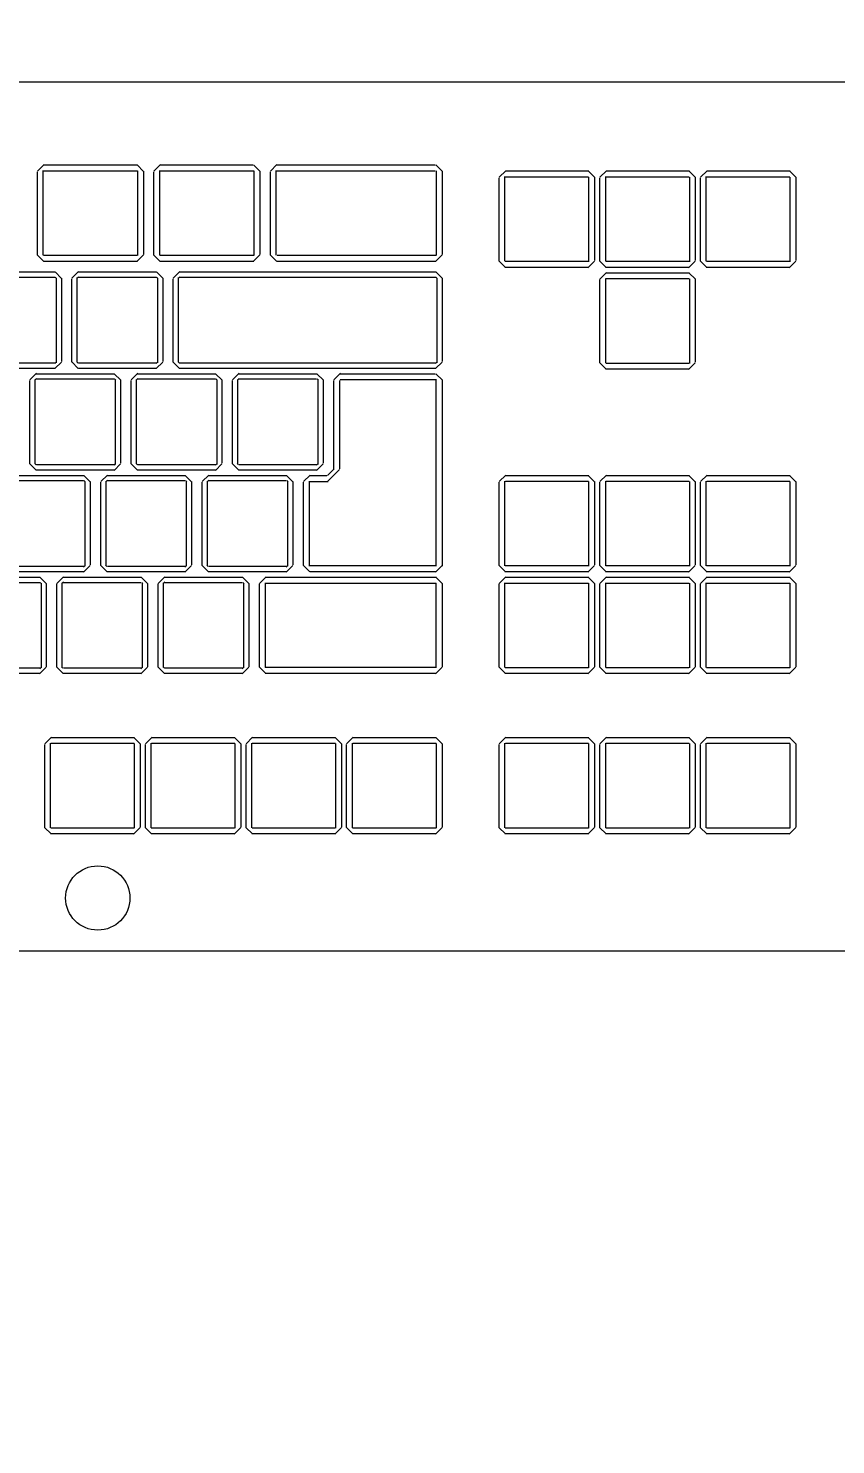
# Model space of a CAD drawing. Header units: millimetres. Extents: x 0 to 9483559, y -180456 to 305735.
# Drawn here: x 448442.3 to 448595, y 5139.1 to 5407 of the extents above; entities that cross this region are included whole.
import ezdxf
from ezdxf.enums import TextEntityAlignment as Align

# ---------------------------------------------------------------- set-up
doc = ezdxf.new("R2018")
doc.units = ezdxf.units.MM
doc.layers.add('EI_DIMS_DETAIL', color=7, linetype='Continuous')
doc.layers.add('АР_Маркер экспликации', color=239, linetype='Continuous', lineweight=13)
doc.layers.add('АР_Номер помещения', color=250, linetype='Continuous', lineweight=9)
doc.layers.add('АР_Названия помещений', color=124, linetype='Continuous', lineweight=5, plot=False)
doc.layers.add('АР_Помещения_площадь', color=19, linetype='Continuous', lineweight=9, plot=False)
doc.layers.add('ТХ_ОБЩЕЕ', color=7, linetype='Continuous', lineweight=0, true_color=0x7b7b7b)
doc.styles.add('ISOCPEUR', font='', dxfattribs={"height": 250})
doc.styles.get("Standard").update_dxf_attribs({"font": 'GOST.TTF'})
doc.styles.add('ГОСТ 2.304', font='CS_Gost2304.shx', dxfattribs={"oblique": 10})
doc.styles.get('ISOCPEUR').set_extended_font_data('ISOCPEUR', italic=True)
doc.dimstyles.new('СПДС', dxfattribs={"dimscale": 100, "dimtxt": 2.5, "dimasz": 2.5, "dimexe": 2, "dimexo": 0.625, "dimgap": 1, "dimtad": 1, "dimdec": 0, "dimrnd": 5, "dimtxsty": 'ГОСТ 2.304', "dimblk": 'OBLIQUE', "dimblk1": 'OBLIQUE', "dimblk2": 'OBLIQUE', "dimcen": 2.5, "dimdle": 2, "dimadec": 0, "dimazin": 2, "dimtfac": 0.75, "dimtdec": 4, "dimtmove": 1, "dimatfit": 3, "dimfxl": 1, "dimtfill": 1, "dimtolj": 1, "dimarcsym": 1})

# ---------------------------------------------------------------- blocks, each defined once
blk = doc.blocks.new('*U333')
at = {"color": 7, "style": 'ISOCPEUR', "width": 0.7, "flags": 1}
blk.add_attdef('КАТЕГОРИЯ', (-499.17, -2092.19), '', height=250, dxfattribs=at)
at = {"layer": 'АР_Номер помещения', "color": 7, "style": 'ISOCPEUR', "width": 0.7}
blk.add_attdef('НОМЕР_ПОМЕЩЕНИЯ', text='', height=300, dxfattribs=at).set_placement((-13874.5, 6637.55), align=Align.MIDDLE_CENTER)
at = {"layer": 'АР_Помещения_площадь', "color": 7, "lineweight": 30, "width": 0.7, "flags": 104}
blk.add_attdef('ИМЯ_ПОМЕЩЕНИЯ', text='', height=100, dxfattribs=at).set_placement((157.63, 1217.14), align=Align.MIDDLE_CENTER)
at = {"layer": 'АР_Помещения_площадь', "color": 7, "style": 'ISOCPEUR', "width": 0.7}
blk.add_attdef('ПЛОЩАДЬ_ПОМЕЩЕНИЯ', text='', height=200, dxfattribs=at).set_placement((-12654.58, 407.67), align=Align.MIDDLE_RIGHT)
blk = doc.blocks.new('*U328')
at = {"color": 7, "style": 'ISOCPEUR', "width": 0.7, "flags": 1}
blk.add_attdef('КАТЕГОРИЯ', (-499.17, -2092.19), '', height=250, dxfattribs=at)
at = {"layer": 'АР_Номер помещения', "color": 7, "style": 'ISOCPEUR', "width": 0.7}
blk.add_attdef('НОМЕР_ПОМЕЩЕНИЯ', text='', height=300, dxfattribs=at).set_placement((-12706.03, 14288.98), align=Align.MIDDLE_CENTER)
at = {"layer": 'АР_Помещения_площадь', "color": 7, "style": 'ISOCPEUR', "width": 0.7}
blk.add_attdef('ПЛОЩАДЬ_ПОМЕЩЕНИЯ', text='', height=200, dxfattribs=at).set_placement((-12401.87, 13466.71), align=Align.MIDDLE_RIGHT)
at = {"layer": 'АР_Помещения_площадь', "color": 7, "lineweight": 30, "width": 0.7, "flags": 104}
blk.add_attdef('ИМЯ_ПОМЕЩЕНИЯ', text='', height=100, dxfattribs=at).set_placement((157.63, 1217.14), align=Align.MIDDLE_CENTER)
blk = doc.blocks.new('table oborud')
at = {"layer": 'ТХ_ОБЩЕЕ'}
for points in [[(743438.31, 689707.91), (743438.31, 689265.16)], [(743602.61, 689265.29), (743602.61, 689708.04)], [(743508.01, 689512.26), (743508.01, 689497.51)], [(743490.76, 689497.46), (743490.76, 689512.21)], [(743491.76, 689497.44), (743491.76, 689512.19)], [(743509.01, 689512.24), (743509.01, 689497.49)], [(743548.48, 689494.61), (743548.48, 689509.36)], [(743549.48, 689494.59), (743549.48, 689509.34)], [(743565.73, 689509.41), (743565.73, 689494.66)], [(743566.73, 689509.39), (743566.73, 689494.64)], [(743510.01, 689489.16), (743510.01, 689503.91)], [(743510.98, 689489.14), (743510.98, 689503.89)], [(743527.26, 689503.96), (743527.26, 689489.21)], [(743528.23, 689503.94), (743528.23, 689489.19)], [(743529.23, 689498.19), (743530.48, 689499.44)], [(743530.43, 689499.39), (743546.18, 689499.39)], [(743546.31, 689499.39), (743547.56, 689498.14)], [(743460.41, 689495.36), (743461.66, 689496.61)], [(743461.61, 689496.56), (743477.36, 689496.56)], [(743477.46, 689496.56), (743478.71, 689495.31)], [(743491.96, 689496.29), (743490.71, 689497.54)], [(743491.93, 689497.26), (743491.68, 689497.51)], [(743507.83, 689497.26), (743491.83, 689497.26)], [(743507.81, 689496.29), (743492.06, 689496.29)], [(743509.01, 689497.46), (743507.76, 689496.21)], [(743508.01, 689497.44), (743507.76, 689497.19)], [(743529.23, 689483.41), (743529.23, 689498.16)], [(743530.23, 689498.21), (743530.48, 689498.46)], [(743530.23, 689483.39), (743530.23, 689498.14)], [(743530.41, 689498.39), (743546.41, 689498.39)], [(743546.33, 689498.39), (743546.58, 689498.14)], [(743546.51, 689498.21), (743546.51, 689483.46)], [(743547.48, 689498.19), (743547.48, 689483.44)], [(743568.73, 689496.76), (743569.98, 689498.01)], [(743568.73, 689479.04), (743568.73, 689496.79)], [(743569.86, 689479.06), (743569.86, 689496.81)], [(743569.86, 689496.79), (743569.86, 689496.79)], [(743569.91, 689496.84), (743585.91, 689496.84)], [(743569.93, 689497.94), (743585.68, 689497.94)], [(743585.78, 689497.94), (743587.03, 689496.69)], [(743585.83, 689496.84), (743585.83, 689496.84)], [(743585.88, 689496.79), (743585.88, 689479.04)], [(743586.98, 689496.76), (743586.98, 689479.01)], [(743460.41, 689479.71), (743460.41, 689495.46)], [(743461.51, 689479.69), (743461.51, 689495.44)], [(743461.51, 689495.39), (743461.51, 689495.39)], [(743461.58, 689495.46), (743477.58, 689495.46)], [(743477.51, 689495.46), (743477.51, 689495.46)], [(743477.56, 689495.39), (743477.56, 689479.64)], [(743478.66, 689495.36), (743478.66, 689479.61)], [(743490.76, 689493.09), (743492.01, 689494.34)], [(743491.96, 689494.29), (743507.71, 689494.29)], [(743507.81, 689494.29), (743509.06, 689493.04)], [(743549.68, 689493.41), (743548.43, 689494.66)], [(743549.66, 689494.41), (743549.41, 689494.66)], [(743565.56, 689494.41), (743549.56, 689494.41)], [(743566.73, 689494.61), (743565.48, 689493.36)], [(743565.73, 689494.59), (743565.48, 689494.34)], [(743490.76, 689478.31), (743490.76, 689493.06)], [(743491.76, 689493.11), (743492.01, 689493.36)], [(743491.76, 689478.29), (743491.76, 689493.04)], [(743491.93, 689493.29), (743507.93, 689493.29)], [(743507.83, 689493.29), (743508.08, 689493.04)], [(743508.01, 689493.11), (743508.01, 689478.36)], [(743509.01, 689493.09), (743509.01, 689478.34)], [(743548.48, 689490.21), (743549.73, 689491.46)], [(743549.68, 689491.41), (743565.43, 689491.41)], [(743565.53, 689493.41), (743549.78, 689493.41)], [(743565.53, 689491.41), (743566.78, 689490.16)], [(743511.18, 689487.96), (743509.93, 689489.21)], [(743511.16, 689488.96), (743510.91, 689489.21)], [(743527.08, 689488.96), (743511.08, 689488.96)], [(743528.23, 689489.16), (743526.98, 689487.91)], [(743527.26, 689489.14), (743527.01, 689488.89)], [(743548.48, 689475.44), (743548.48, 689490.19)], [(743549.48, 689490.24), (743549.73, 689490.49)], [(743549.48, 689475.41), (743549.48, 689490.16)], [(743549.66, 689490.41), (743565.66, 689490.41)], [(743565.56, 689490.41), (743565.81, 689490.16)], [(743565.73, 689490.24), (743565.73, 689475.49)], [(743566.73, 689490.21), (743566.73, 689475.46)], [(743510.01, 689484.76), (743511.26, 689486.01)], [(743511.18, 689485.96), (743526.93, 689485.96)], [(743527.06, 689487.96), (743511.31, 689487.96)], [(743527.06, 689485.96), (743528.31, 689484.71)], [(743510.01, 689469.99), (743510.01, 689484.74)], [(743510.98, 689484.79), (743511.23, 689485.04)], [(743510.98, 689469.96), (743510.98, 689484.71)], [(743511.16, 689484.96), (743527.16, 689484.96)], [(743527.08, 689484.96), (743527.33, 689484.71)], [(743527.26, 689484.79), (743527.26, 689470.04)], [(743528.23, 689484.76), (743528.23, 689470.01)], [(743530.43, 689482.21), (743529.18, 689483.46)], [(743530.41, 689483.21), (743530.16, 689483.46)], [(743546.33, 689483.21), (743530.33, 689483.21)], [(743547.48, 689483.41), (743546.23, 689482.16)], [(743546.51, 689483.39), (743546.26, 689483.14)], [(743529.23, 689479.01), (743530.48, 689480.26)], [(743530.43, 689480.21), (743546.18, 689480.21)], [(743546.31, 689482.21), (743530.56, 689482.21)], [(743546.31, 689480.21), (743547.56, 689478.96)], [(743461.61, 689478.51), (743460.36, 689479.76)], [(743460.41, 689476.34), (743461.66, 689477.59)], [(743477.51, 689479.64), (743461.51, 689479.64)], [(743461.58, 689479.64), (743461.58, 689479.64)], [(743461.61, 689477.51), (743477.36, 689477.51)], [(743477.46, 689478.51), (743461.71, 689478.51)], [(743478.66, 689479.71), (743477.41, 689478.46)], [(743477.46, 689477.51), (743478.71, 689476.26)], [(743477.56, 689479.69), (743477.56, 689479.69)], [(743491.96, 689477.11), (743490.71, 689478.36)], [(743491.93, 689478.11), (743491.68, 689478.36)], [(743507.83, 689478.11), (743491.83, 689478.11)], [(743509.01, 689478.31), (743507.76, 689477.06)], [(743508.01, 689478.29), (743507.76, 689478.04)], [(743529.23, 689464.24), (743529.23, 689478.99)], [(743530.23, 689479.04), (743530.48, 689479.29)], [(743530.23, 689464.21), (743530.23, 689478.96)], [(743530.41, 689479.21), (743546.41, 689479.21)], [(743546.33, 689479.21), (743546.58, 689478.96)], [(743546.51, 689479.04), (743546.51, 689464.29)], [(743547.48, 689479.01), (743547.48, 689464.26)], [(743569.93, 689477.91), (743568.68, 689479.16)], [(743585.83, 689479.04), (743569.83, 689479.04)], [(743569.91, 689479.04), (743569.91, 689479.04)], [(743585.78, 689477.91), (743570.03, 689477.91)], [(743586.98, 689479.11), (743585.73, 689477.86)], [(743585.88, 689479.09), (743585.88, 689479.09)], [(743460.41, 689460.69), (743460.41, 689476.44)], [(743461.51, 689460.66), (743461.51, 689476.41)], [(743461.51, 689476.36), (743461.51, 689476.36)], [(743461.58, 689476.41), (743477.58, 689476.41)], [(743477.51, 689476.41), (743477.51, 689476.41)], [(743477.56, 689476.36), (743477.56, 689460.61)], [(743478.66, 689476.34), (743478.66, 689460.59)], [(743490.76, 689473.91), (743492.01, 689475.16)], [(743491.96, 689475.11), (743507.71, 689475.11)], [(743507.81, 689477.11), (743492.06, 689477.11)], [(743507.81, 689475.11), (743509.06, 689473.86)], [(743549.68, 689474.24), (743548.43, 689475.49)], [(743549.66, 689475.24), (743549.41, 689475.49)], [(743565.56, 689475.24), (743549.56, 689475.24)], [(743566.73, 689475.44), (743565.48, 689474.19)], [(743565.73, 689475.41), (743565.48, 689475.16)], [(743568.73, 689474.71), (743569.98, 689475.96)], [(743569.86, 689457.04), (743569.86, 689474.79)], [(743569.86, 689474.76), (743569.86, 689474.76)], [(743569.91, 689474.79), (743585.91, 689474.79)], [(743569.93, 689475.91), (743585.68, 689475.91)], [(743585.78, 689475.91), (743587.03, 689474.66)], [(743585.83, 689474.79), (743585.83, 689474.79)], [(743585.88, 689474.76), (743585.88, 689457.01)], [(743490.76, 689459.14), (743490.76, 689473.89)], [(743491.76, 689473.94), (743492.01, 689474.19)], [(743491.76, 689459.11), (743491.76, 689473.86)], [(743491.93, 689474.11), (743507.93, 689474.11)], [(743507.83, 689474.11), (743508.08, 689473.86)], [(743508.01, 689473.94), (743508.01, 689459.19)], [(743509.01, 689473.91), (743509.01, 689459.16)], [(743548.48, 689471.06), (743549.73, 689472.31)], [(743549.68, 689472.24), (743565.43, 689472.24)], [(743565.53, 689474.24), (743549.78, 689474.24)], [(743565.53, 689472.24), (743566.78, 689470.99)], [(743568.73, 689456.99), (743568.73, 689474.74)], [(743586.98, 689474.71), (743586.98, 689457.21)], [(743511.18, 689468.79), (743509.93, 689470.04)], [(743511.16, 689469.79), (743510.91, 689470.04)], [(743527.08, 689469.79), (743511.08, 689469.79)], [(743528.23, 689469.99), (743526.98, 689468.74)], [(743527.26, 689469.96), (743527.01, 689469.71)], [(743548.48, 689422.61), (743548.48, 689471.11)], [(743549.46, 689471.06), (743549.71, 689471.31)], [(743549.46, 689422.59), (743549.46, 689471.09)], [(743549.66, 689471.26), (743565.66, 689471.26)], [(743565.56, 689471.26), (743565.81, 689471.01)], [(743565.76, 689471.06), (743565.76, 689422.56)], [(743566.73, 689471.06), (743566.73, 689422.56)], [(743510.01, 689465.61), (743511.26, 689466.86)], [(743511.18, 689466.79), (743526.93, 689466.79)], [(743527.06, 689468.79), (743511.31, 689468.79)], [(743527.06, 689466.79), (743528.31, 689465.54)], [(743510.01, 689450.81), (743510.01, 689465.56)], [(743510.98, 689465.64), (743511.23, 689465.89)], [(743510.98, 689450.79), (743510.98, 689465.54)], [(743511.16, 689465.79), (743527.16, 689465.79)], [(743527.08, 689465.79), (743527.33, 689465.54)], [(743527.26, 689465.64), (743527.26, 689450.89)], [(743528.23, 689465.61), (743528.23, 689450.86)], [(743530.43, 689463.04), (743529.18, 689464.29)], [(743530.41, 689464.04), (743530.16, 689464.29)], [(743546.33, 689464.04), (743530.33, 689464.04)], [(743547.48, 689464.24), (743546.23, 689462.99)], [(743546.51, 689464.21), (743546.26, 689463.96)], [(743546.31, 689463.04), (743530.56, 689463.04)], [(743461.61, 689459.49), (743460.36, 689460.74)], [(743477.51, 689460.59), (743461.51, 689460.59)], [(743461.58, 689460.59), (743461.58, 689460.59)], [(743477.46, 689459.49), (743461.71, 689459.49)], [(743478.66, 689460.69), (743477.41, 689459.44)], [(743477.56, 689460.66), (743477.56, 689460.66)], [(743491.96, 689457.94), (743490.71, 689459.19)], [(743491.93, 689458.94), (743491.68, 689459.19)], [(743507.83, 689458.94), (743491.83, 689458.94)], [(743509.01, 689459.14), (743507.76, 689457.89)], [(743508.01, 689459.11), (743507.76, 689458.86)], [(743529.23, 689459.86), (743530.48, 689461.11)], [(743529.23, 689445.09), (743529.23, 689459.84)], [(743530.23, 689459.89), (743530.48, 689460.14)], [(743530.23, 689445.06), (743530.23, 689459.81)], [(743530.41, 689460.06), (743546.41, 689460.06)], [(743530.43, 689461.04), (743546.18, 689461.04)], [(743546.31, 689461.04), (743547.56, 689459.79)], [(743546.33, 689460.06), (743546.58, 689459.81)], [(743546.51, 689459.89), (743546.51, 689445.14)], [(743547.48, 689459.86), (743547.48, 689445.11)], [(743460.41, 689457.29), (743461.66, 689458.54)], [(743460.41, 689441.64), (743460.41, 689457.39)], [(743461.51, 689441.61), (743461.51, 689457.36)], [(743461.51, 689457.31), (743461.51, 689457.31)], [(743461.58, 689457.39), (743477.58, 689457.39)], [(743461.61, 689458.49), (743477.36, 689458.49)], [(743477.46, 689458.49), (743478.71, 689457.24)], [(743477.51, 689457.39), (743477.51, 689457.39)], [(743477.56, 689457.31), (743477.56, 689441.56)], [(743478.66, 689457.29), (743478.66, 689441.54)], [(743507.81, 689457.94), (743492.06, 689457.94)], [(743569.93, 689455.89), (743568.68, 689457.14)], [(743585.83, 689456.99), (743569.83, 689456.99)], [(743569.91, 689456.99), (743569.91, 689456.99)], [(743586.98, 689457.09), (743585.73, 689455.84)], [(743585.88, 689457.04), (743585.88, 689457.04)], [(743490.76, 689454.74), (743492.01, 689455.99)], [(743490.76, 689422.61), (743490.76, 689454.86)], [(743491.91, 689422.59), (743491.91, 689454.84)], [(743491.91, 689454.79), (743507.91, 689454.79)], [(743491.91, 689454.79), (743491.91, 689454.79)], [(743491.96, 689455.94), (743507.71, 689455.94)], [(743507.81, 689455.94), (743509.06, 689454.69)], [(743507.83, 689454.79), (743507.83, 689454.79)], [(743507.86, 689454.79), (743507.86, 689422.54)], [(743509.01, 689454.74), (743509.01, 689422.49)], [(743568.73, 689452.69), (743569.98, 689453.94)], [(743569.93, 689453.89), (743585.68, 689453.89)], [(743585.78, 689455.89), (743570.03, 689455.89)], [(743585.78, 689453.89), (743587.03, 689452.64)], [(743511.18, 689449.64), (743509.93, 689450.89)], [(743511.16, 689450.64), (743510.91, 689450.89)], [(743527.08, 689450.64), (743511.08, 689450.64)], [(743528.23, 689450.81), (743526.98, 689449.56)], [(743527.26, 689450.79), (743527.01, 689450.54)], [(743568.73, 689422.61), (743568.73, 689452.61)], [(743569.86, 689452.71), (743569.86, 689452.71)], [(743569.86, 689422.59), (743569.86, 689452.59)], [(743569.91, 689452.76), (743585.91, 689452.76)], [(743585.83, 689452.76), (743585.83, 689452.76)], [(743585.88, 689452.71), (743585.88, 689422.71)], [(743586.98, 689452.69), (743586.98, 689422.69)], [(743527.06, 689449.64), (743511.31, 689449.64)], [(743510.01, 689446.44), (743511.26, 689447.69)], [(743510.01, 689422.61), (743510.01, 689446.36)], [(743511.13, 689422.59), (743511.13, 689446.59)], [(743511.13, 689446.46), (743511.13, 689446.46)], [(743511.16, 689446.49), (743527.16, 689446.49)], [(743511.18, 689447.64), (743526.93, 689447.64)], [(743527.06, 689447.64), (743528.31, 689446.39)], [(743527.08, 689446.49), (743527.08, 689446.49)], [(743527.11, 689446.46), (743527.11, 689442.96)], [(743528.23, 689446.44), (743528.23, 689443.19)], [(743527.11, 689443.09), (743529.36, 689440.84)], [(743528.23, 689443.09), (743529.48, 689441.84)], [(743530.43, 689443.89), (743529.18, 689445.14)], [(743530.41, 689444.89), (743530.16, 689445.14)], [(743546.33, 689444.89), (743530.33, 689444.89)], [(743546.31, 689443.89), (743530.56, 689443.89)], [(743547.48, 689445.09), (743546.23, 689443.84)], [(743546.51, 689445.06), (743546.26, 689444.81)], [(743461.61, 689440.46), (743460.36, 689441.71)], [(743477.51, 689441.56), (743461.51, 689441.56)], [(743461.58, 689441.56), (743461.58, 689441.56)], [(743477.46, 689440.46), (743461.71, 689440.46)], [(743478.66, 689441.64), (743477.41, 689440.39)], [(743477.56, 689441.61), (743477.56, 689441.61)], [(743529.43, 689441.89), (743546.18, 689441.89)], [(743529.46, 689440.74), (743546.21, 689440.74)], [(743546.31, 689441.89), (743547.56, 689440.64)], [(743546.33, 689440.74), (743546.33, 689440.74)], [(743546.36, 689440.71), (743546.36, 689422.46)], [(743547.48, 689440.69), (743547.48, 689422.69)], [(743460.41, 689438.26), (743461.66, 689439.51)], [(743460.41, 689422.61), (743460.41, 689438.36)], [(743461.51, 689422.59), (743461.51, 689438.34)], [(743461.51, 689438.29), (743461.51, 689438.29)], [(743461.58, 689438.34), (743477.58, 689438.34)], [(743461.61, 689439.46), (743477.36, 689439.46)], [(743477.46, 689439.46), (743478.71, 689438.21)], [(743477.51, 689438.34), (743477.51, 689438.34)], [(743477.56, 689438.29), (743477.56, 689422.54)], [(743478.66, 689438.26), (743478.66, 689422.51)], [(743461.61, 689421.41), (743460.36, 689422.66)], [(743477.51, 689422.51), (743461.51, 689422.51)], [(743461.58, 689422.51), (743461.58, 689422.51)], [(743477.46, 689421.41), (743461.71, 689421.41)], [(743478.66, 689422.61), (743477.41, 689421.36)], [(743477.56, 689422.59), (743477.56, 689422.59)], [(743491.96, 689421.41), (743490.71, 689422.66)], [(743507.83, 689422.56), (743491.83, 689422.56)], [(743491.91, 689422.56), (743491.91, 689422.56)], [(743507.81, 689421.41), (743492.06, 689421.41)], [(743509.01, 689422.61), (743507.76, 689421.36)], [(743507.86, 689422.59), (743507.86, 689422.59)], [(743511.18, 689421.41), (743509.93, 689422.66)], [(743546.31, 689421.41), (743511.06, 689421.41)], [(743546.33, 689422.56), (743511.08, 689422.56)], [(743511.16, 689422.56), (743511.16, 689422.56)], [(743547.48, 689422.61), (743546.23, 689421.36)], [(743546.36, 689422.59), (743546.36, 689422.59)], [(743549.68, 689421.41), (743548.43, 689422.66)], [(743549.66, 689422.39), (743549.41, 689422.64)], [(743565.56, 689422.39), (743549.56, 689422.39)], [(743565.53, 689421.41), (743549.78, 689421.41)], [(743566.73, 689422.61), (743565.48, 689421.36)], [(743565.76, 689422.59), (743565.51, 689422.34)], [(743569.93, 689421.41), (743568.68, 689422.66)], [(743585.83, 689422.54), (743569.83, 689422.54)], [(743569.91, 689422.54), (743569.91, 689422.54)], [(743585.78, 689421.41), (743570.03, 689421.41)], [(743586.98, 689422.61), (743585.73, 689421.36)], [(743585.88, 689422.59), (743585.88, 689422.59)], [(743460.41, 689409.41), (743461.66, 689410.66)], [(743461.61, 689410.61), (743477.36, 689410.61)], [(743477.46, 689410.61), (743478.71, 689409.36)], [(743490.76, 689409.41), (743492.01, 689410.66)], [(743491.96, 689410.61), (743507.71, 689410.61)], [(743507.81, 689410.61), (743509.06, 689409.36)], [(743510.01, 689409.41), (743511.26, 689410.66)], [(743511.18, 689410.61), (743526.93, 689410.61)], [(743527.06, 689410.61), (743528.31, 689409.36)], [(743567.58, 689409.41), (743568.83, 689410.66)], [(743568.78, 689410.61), (743584.53, 689410.61)], [(743584.63, 689410.61), (743585.88, 689409.36)], [(743460.41, 689393.76), (743460.41, 689409.51)], [(743461.51, 689393.74), (743461.51, 689409.49)], [(743461.51, 689409.44), (743461.51, 689409.44)], [(743461.58, 689409.51), (743477.58, 689409.51)], [(743477.51, 689409.51), (743477.51, 689409.51)], [(743477.56, 689409.44), (743477.56, 689393.69)], [(743478.66, 689409.41), (743478.66, 689393.66)], [(743490.76, 689393.76), (743490.76, 689409.51)], [(743491.86, 689393.74), (743491.86, 689409.49)], [(743491.86, 689409.44), (743491.86, 689409.44)], [(743491.91, 689409.51), (743507.91, 689409.51)], [(743507.83, 689409.51), (743507.83, 689409.51)], [(743507.88, 689409.44), (743507.88, 689393.69)], [(743509.01, 689409.41), (743509.01, 689393.66)], [(743510.01, 689393.76), (743510.01, 689409.51)], [(743511.11, 689393.74), (743511.11, 689409.49)], [(743511.11, 689409.44), (743511.11, 689409.44)], [(743511.16, 689409.51), (743527.16, 689409.51)], [(743527.08, 689409.51), (743527.08, 689409.51)], [(743527.13, 689409.44), (743527.13, 689393.69)], [(743528.23, 689409.41), (743528.23, 689393.66)], [(743567.58, 689393.76), (743567.58, 689409.51)], [(743568.68, 689393.74), (743568.68, 689409.49)], [(743568.68, 689409.44), (743568.68, 689409.44)], [(743568.76, 689409.51), (743584.76, 689409.51)], [(743584.66, 689409.51), (743584.66, 689409.51)], [(743584.73, 689409.44), (743584.73, 689393.69)], [(743585.83, 689409.41), (743585.83, 689393.66)], [(743461.61, 689392.56), (743460.36, 689393.81)], [(743477.51, 689393.69), (743461.51, 689393.69)], [(743461.58, 689393.69), (743461.58, 689393.69)], [(743477.46, 689392.56), (743461.71, 689392.56)], [(743478.66, 689393.76), (743477.41, 689392.51)], [(743477.56, 689393.74), (743477.56, 689393.74)], [(743491.96, 689392.56), (743490.71, 689393.81)], [(743507.83, 689393.69), (743491.83, 689393.69)], [(743491.91, 689393.69), (743491.91, 689393.69)], [(743507.81, 689392.56), (743492.06, 689392.56)], [(743509.01, 689393.76), (743507.76, 689392.51)], [(743507.88, 689393.74), (743507.88, 689393.74)], [(743511.18, 689392.56), (743509.93, 689393.81)], [(743527.08, 689393.69), (743511.08, 689393.69)], [(743511.16, 689393.69), (743511.16, 689393.69)], [(743527.06, 689392.56), (743511.31, 689392.56)], [(743528.23, 689393.76), (743526.98, 689392.51)], [(743527.13, 689393.74), (743527.13, 689393.74)], [(743568.78, 689392.56), (743567.53, 689393.81)], [(743584.66, 689393.69), (743568.66, 689393.69)], [(743568.76, 689393.69), (743568.76, 689393.69)], [(743584.63, 689392.56), (743568.88, 689392.56)], [(743585.83, 689393.76), (743584.58, 689392.51)], [(743584.73, 689393.74), (743584.73, 689393.74)], [(743460.41, 689390.39), (743461.66, 689391.64)], [(743460.41, 689374.74), (743460.41, 689390.49)], [(743461.51, 689374.71), (743461.51, 689390.46)], [(743461.51, 689390.41), (743461.51, 689390.41)], [(743461.58, 689390.46), (743477.58, 689390.46)], [(743461.61, 689391.56), (743477.36, 689391.56)], [(743477.46, 689391.56), (743478.71, 689390.31)], [(743477.51, 689390.46), (743477.51, 689390.46)], [(743477.56, 689390.41), (743477.56, 689374.66)], [(743478.66, 689390.39), (743478.66, 689374.64)], [(743490.76, 689390.39), (743492.01, 689391.64)], [(743490.76, 689374.74), (743490.76, 689390.49)], [(743491.86, 689374.71), (743491.86, 689390.46)], [(743491.86, 689390.41), (743491.86, 689390.41)], [(743491.91, 689390.46), (743507.91, 689390.46)], [(743491.96, 689391.56), (743507.71, 689391.56)], [(743507.81, 689391.56), (743509.06, 689390.31)], [(743507.83, 689390.46), (743507.83, 689390.46)], [(743507.88, 689390.41), (743507.88, 689374.66)], [(743509.01, 689390.39), (743509.01, 689374.64)], [(743510.01, 689390.39), (743511.26, 689391.64)], [(743510.01, 689374.74), (743510.01, 689390.49)], [(743511.11, 689374.71), (743511.11, 689390.46)], [(743511.11, 689390.41), (743511.11, 689390.41)], [(743511.16, 689390.46), (743527.16, 689390.46)], [(743511.18, 689391.56), (743526.93, 689391.56)], [(743527.06, 689391.56), (743528.31, 689390.31)], [(743527.08, 689390.46), (743527.08, 689390.46)], [(743527.13, 689390.41), (743527.13, 689374.66)], [(743528.23, 689390.39), (743528.23, 689374.64)], [(743548.33, 689390.39), (743549.58, 689391.64)], [(743548.33, 689374.74), (743548.33, 689390.49)], [(743549.43, 689374.71), (743549.43, 689390.46)], [(743549.43, 689390.41), (743549.43, 689390.41)], [(743549.51, 689390.46), (743565.51, 689390.46)], [(743549.53, 689391.56), (743565.28, 689391.56)], [(743565.38, 689391.56), (743566.63, 689390.31)], [(743565.41, 689390.46), (743565.41, 689390.46)], [(743565.48, 689390.41), (743565.48, 689374.66)], [(743566.58, 689390.39), (743566.58, 689374.64)], [(743567.58, 689390.39), (743568.83, 689391.64)], [(743567.58, 689374.74), (743567.58, 689390.49)], [(743568.68, 689374.71), (743568.68, 689390.46)], [(743568.68, 689390.41), (743568.68, 689390.41)], [(743568.76, 689390.46), (743584.76, 689390.46)], [(743568.78, 689391.56), (743584.53, 689391.56)], [(743584.63, 689391.56), (743585.88, 689390.31)], [(743584.66, 689390.46), (743584.66, 689390.46)], [(743584.73, 689390.41), (743584.73, 689374.66)], [(743585.83, 689390.39), (743585.83, 689374.64)], [(743461.61, 689373.54), (743460.36, 689374.79)], [(743477.51, 689374.64), (743461.51, 689374.64)], [(743461.58, 689374.64), (743461.58, 689374.64)], [(743477.46, 689373.54), (743461.71, 689373.54)], [(743478.66, 689374.74), (743477.41, 689373.49)], [(743477.56, 689374.71), (743477.56, 689374.71)], [(743491.96, 689373.54), (743490.71, 689374.79)], [(743507.83, 689374.64), (743491.83, 689374.64)], [(743491.91, 689374.64), (743491.91, 689374.64)], [(743507.81, 689373.54), (743492.06, 689373.54)], [(743509.01, 689374.74), (743507.76, 689373.49)], [(743507.88, 689374.71), (743507.88, 689374.71)], [(743511.18, 689373.54), (743509.93, 689374.79)], [(743527.08, 689374.64), (743511.08, 689374.64)], [(743511.16, 689374.64), (743511.16, 689374.64)], [(743527.06, 689373.54), (743511.31, 689373.54)], [(743528.23, 689374.74), (743526.98, 689373.49)], [(743527.13, 689374.71), (743527.13, 689374.71)], [(743549.53, 689373.54), (743548.28, 689374.79)], [(743565.41, 689374.64), (743549.41, 689374.64)], [(743549.51, 689374.64), (743549.51, 689374.64)], [(743565.38, 689373.54), (743549.63, 689373.54)], [(743566.58, 689374.74), (743565.33, 689373.49)], [(743565.48, 689374.71), (743565.48, 689374.71)], [(743568.78, 689373.54), (743567.53, 689374.79)], [(743584.66, 689374.64), (743568.66, 689374.64)], [(743568.76, 689374.64), (743568.76, 689374.64)], [(743584.63, 689373.54), (743568.88, 689373.54)], [(743585.83, 689374.74), (743584.58, 689373.49)], [(743584.73, 689374.71), (743584.73, 689374.71)], [(743460.41, 689371.34), (743461.66, 689372.59)], [(743460.41, 689355.69), (743460.41, 689371.44)], [(743461.51, 689355.66), (743461.51, 689371.41)], [(743461.51, 689371.36), (743461.51, 689371.36)], [(743461.58, 689371.44), (743477.58, 689371.44)], [(743461.61, 689372.54), (743477.36, 689372.54)], [(743477.46, 689372.54), (743478.71, 689371.29)], [(743477.51, 689371.44), (743477.51, 689371.44)], [(743477.56, 689371.36), (743477.56, 689355.61)], [(743478.66, 689371.34), (743478.66, 689355.59)], [(743490.76, 689371.34), (743492.01, 689372.59)], [(743490.76, 689355.69), (743490.76, 689371.44)], [(743491.86, 689355.66), (743491.86, 689371.41)], [(743491.86, 689371.36), (743491.86, 689371.36)], [(743491.91, 689371.44), (743507.91, 689371.44)], [(743491.96, 689372.54), (743507.71, 689372.54)], [(743507.81, 689372.54), (743509.06, 689371.29)], [(743507.83, 689371.44), (743507.83, 689371.44)], [(743507.88, 689371.36), (743507.88, 689355.61)], [(743509.01, 689371.34), (743509.01, 689355.59)], [(743510.01, 689371.34), (743511.26, 689372.59)], [(743510.01, 689355.69), (743510.01, 689371.44)], [(743511.11, 689355.66), (743511.11, 689371.41)], [(743511.11, 689371.36), (743511.11, 689371.36)], [(743511.16, 689371.44), (743527.16, 689371.44)], [(743511.18, 689372.54), (743526.93, 689372.54)], [(743527.06, 689372.54), (743528.31, 689371.29)], [(743527.08, 689371.44), (743527.08, 689371.44)], [(743527.13, 689371.36), (743527.13, 689355.61)], [(743528.23, 689371.34), (743528.23, 689355.59)], [(743567.58, 689371.34), (743568.83, 689372.59)], [(743567.58, 689355.69), (743567.58, 689371.44)], [(743568.68, 689355.66), (743568.68, 689371.41)], [(743568.68, 689371.36), (743568.68, 689371.36)], [(743568.76, 689371.44), (743584.76, 689371.44)], [(743568.78, 689372.54), (743584.53, 689372.54)], [(743584.63, 689372.54), (743585.88, 689371.29)], [(743584.66, 689371.44), (743584.66, 689371.44)], [(743584.73, 689371.36), (743584.73, 689355.61)], [(743585.83, 689371.34), (743585.83, 689355.59)], [(743461.61, 689354.51), (743460.36, 689355.76)], [(743477.51, 689355.61), (743461.51, 689355.61)], [(743461.58, 689355.61), (743461.58, 689355.61)], [(743477.46, 689354.51), (743461.71, 689354.51)], [(743478.66, 689355.69), (743477.41, 689354.44)], [(743477.56, 689355.66), (743477.56, 689355.66)], [(743491.96, 689354.51), (743490.71, 689355.76)], [(743507.83, 689355.61), (743491.83, 689355.61)], [(743491.91, 689355.61), (743491.91, 689355.61)], [(743507.81, 689354.51), (743492.06, 689354.51)], [(743509.01, 689355.69), (743507.76, 689354.44)], [(743507.88, 689355.66), (743507.88, 689355.66)], [(743511.18, 689354.51), (743509.93, 689355.76)], [(743527.08, 689355.61), (743511.08, 689355.61)], [(743511.16, 689355.61), (743511.16, 689355.61)], [(743527.06, 689354.51), (743511.31, 689354.51)], [(743528.23, 689355.69), (743526.98, 689354.44)], [(743527.13, 689355.66), (743527.13, 689355.66)], [(743568.78, 689354.51), (743567.53, 689355.76)], [(743584.66, 689355.61), (743568.66, 689355.61)], [(743568.76, 689355.61), (743568.76, 689355.61)], [(743584.63, 689354.51), (743568.88, 689354.51)], [(743585.83, 689355.69), (743584.58, 689354.44)], [(743584.73, 689355.66), (743584.73, 689355.66)]]:
    blk.add_lwpolyline(points, dxfattribs=at)
blk.add_circle((743448.3, 689486.53), 6.08, dxfattribs=at)
blk = doc.blocks.new('_Oblique')
at = {"color": 0, "linetype": 'ByBlock', "lineweight": -2}
blk.add_line((-0.5, -0.5), (0.5, 0.5), dxfattribs=at)
blk = doc.blocks.new('*D359')
at = {"layer": 'Defpoints', "color": 0, "lineweight": 9, "ltscale": 100, "transparency": 16777216}
for p in [(444010.96, 20376.16), (444010.96, 20376.16), (445201.44, 18553.14), (453609.49, 16877.32), (448082.63, 4891.3)]:
    blk.add_point(p, dxfattribs=at)
at = {"layer": 'EI_DIMS_DETAIL', "color": 0, "lineweight": -2, "ltscale": 100, "transparency": 16777216}
blk.add_arc((444010.96, 20376.16), 2177.31, 284.73216, 339.97226, dxfattribs=at)
at = {"layer": 'EI_DIMS_DETAIL', "color": 0, "lineweight": -2, "ltscale": 100, "transparency": 16777216, "xscale": 250, "yscale": 250, "zscale": 250}
for p, rotation in [((446056.59, 19630.49), 69.97225650439906), ((444564.65, 18270.43), 194.7321602299616)]:
    blk.add_blockref('_Oblique', p, dxfattribs=dict(at, rotation=rotation))
at = {"layer": 'EI_DIMS_DETAIL', "color": 0, "lineweight": 9, "ltscale": 100, "transparency": 16777216, "insert": (445326.2, 18933.37), "char_height": 250, "attachment_point": 5, "rotation": 42.3522, "style": 'ГОСТ 2.304', "bg_fill": 3, "box_fill_scale": 1.1, "bg_fill_color": 256, "bg_fill_true_color": 13158600, "bg_fill_transparency": 0}
blk.add_mtext('\\A1;55°', dxfattribs=at)
blk = doc.blocks.new('*D360')
at = {"layer": 'Defpoints', "color": 0, "lineweight": 9, "ltscale": 100, "transparency": 16777216}
for p in [(451688.79, 20393.7), (451698.26, 20391.21), (449365.95, 18538.1), (441929.37, 16801.47), (447495.79, 4455.94)]:
    blk.add_point(p, dxfattribs=at)
at = {"layer": 'EI_DIMS_DETAIL', "color": 0, "lineweight": -2, "ltscale": 100, "transparency": 16777216}
blk.add_arc((451700, 20397.82), 2984.35, 200.20755, 255.22626, dxfattribs=at)
at = {"layer": 'EI_DIMS_DETAIL', "color": 0, "lineweight": -2, "ltscale": 100, "transparency": 16777216, "xscale": 250, "yscale": 250, "zscale": 250}
for p, rotation in [((448899.34, 19366.96), 110.2075462126587), ((450938.98, 17512.13), 345.2262627049069)]:
    blk.add_blockref('_Oblique', p, dxfattribs=dict(at, rotation=rotation))
at = {"layer": 'EI_DIMS_DETAIL', "color": 0, "lineweight": 9, "ltscale": 100, "transparency": 16777216, "insert": (449843.53, 18356.37), "char_height": 250, "attachment_point": 5, "rotation": 317.7169, "style": 'ГОСТ 2.304', "bg_fill": 3, "box_fill_scale": 1.1, "bg_fill_color": 256, "bg_fill_true_color": 13158600, "bg_fill_transparency": 0}
blk.add_mtext('\\A1;55°', dxfattribs=at)
blk = doc.blocks.new('*D361')
at = {"layer": 'Defpoints', "color": 0, "lineweight": 9, "ltscale": 100, "transparency": 16777216}
for p in [(451698.26, 20391.21), (451713.37, 20387.23), (453535.75, 18196.04), (451878.59, 17415.19), (447495.79, 4455.94)]:
    blk.add_point(p, dxfattribs=at)
at = {"layer": 'EI_DIMS_DETAIL', "color": 0, "lineweight": -2, "ltscale": 100, "transparency": 16777216}
blk.add_line((453575.72, 18147.99), (453742.23, 17947.79), dxfattribs=at)
blk.add_arc((451701.1, 20401.98), 2992.07, 255.22626, 309.7499, dxfattribs=at)
at = {"layer": 'EI_DIMS_DETAIL', "color": 0, "lineweight": -2, "ltscale": 100, "transparency": 16777216, "xscale": 250, "yscale": 250, "zscale": 250}
for p, rotation in [((453614.34, 18101.55), 39.74990176135852), ((450938.11, 17508.83), 165.2262627049069)]:
    blk.add_blockref('_Oblique', p, dxfattribs=dict(at, rotation=rotation))
at = {"layer": 'EI_DIMS_DETAIL', "color": 0, "lineweight": 9, "ltscale": 100, "transparency": 16777216, "insert": (452299.44, 17700.38), "char_height": 250, "attachment_point": 5, "rotation": 12.4881, "style": 'ГОСТ 2.304', "bg_fill": 3, "box_fill_scale": 1.1, "bg_fill_color": 256, "bg_fill_true_color": 13158600, "bg_fill_transparency": 0}
blk.add_mtext('\\A1;55°', dxfattribs=at)

msp = doc.modelspace()

# ---------------------------------------------------------------- block references
at = {"lineweight": 9, "rotation": 90}
msp.add_blockref('table oborud', (1137941.94, -738205.83, 0), dxfattribs=at)
at = {"layer": 'АР_Маркер экспликации', "lineweight": 9}
ref = msp.add_blockref('*U333', (453732.88, 27950.88), dxfattribs=at)
lines = msp.add_mtext('\\W0.8000;Кабинет материальной технологии тип 2', dxfattribs={"layer": 'АР_Названия помещений', "insert": (439898.63, 32758.63), "char_height": 4891.9555, "width": 926.94, "attachment_point": 1})
ref.add_attrib('ИМЯ_ПОМЕЩЕНИЯ', '', (439898.63, 32758.63), dxfattribs={"flags": 104}).embed_mtext(lines)
at = {"layer": 'АР_Маркер экспликации', "color": 7, "lineweight": 9}
ref = msp.add_blockref('*U328', (459768.19, 3662.87), dxfattribs=at)
lines = msp.add_mtext('\\W0.8000;Многофункциональное пространство с функцией актового зала (с эстрадой в уровне пола)', dxfattribs={"layer": 'АР_Названия помещений', "insert": (447608.92, 15921.16), "char_height": 6157.775, "width": 926.94, "attachment_point": 1})
ref.add_attrib('ИМЯ_ПОМЕЩЕНИЯ', '', (447608.92, 15921.16), dxfattribs={"flags": 104}).embed_mtext(lines)

# ---------------------------------------------------------------- next in the draw order: dimensions: what is measured, and where the dimension line sits
at = {"layer": 'EI_DIMS_DETAIL', "lineweight": 9, "ltscale": 100}
dim = msp.add_angular_dim_2l(base=(445201.44, 18553.14), line1=((444010.96, 20376.16), (453609.49, 16877.32)), line2=((444010.96, 20376.16), (448082.63, 4891.3)), dimstyle='СПДС', dxfattribs=at)
dim.commit()
dim.dimension.update_dxf_attribs({"geometry": '*D359', "text_midpoint": (445326.2, 18933.37)})

# ---------------------------------------------------------------- next in the draw order: dimensions: what is measured, and where the dimension line sits
dim = msp.add_angular_dim_2l(base=(449365.95, 18538.1), line1=((451698.26, 20391.21), (447495.79, 4455.94)), line2=((451688.79, 20393.7), (441929.37, 16801.47)), dimstyle='СПДС', dxfattribs=at)
dim.commit()
dim.dimension.update_dxf_attribs({"geometry": '*D360', "text_midpoint": (449843.53, 18356.37)})

# ---------------------------------------------------------------- next in the draw order: dimensions: what is measured, and where the dimension line sits
dim = msp.add_angular_dim_2l(base=(451878.59, 17415.19), line1=((451713.37, 20387.23), (453535.75, 18196.04)), line2=((451698.26, 20391.21), (447495.79, 4455.94)), dimstyle='СПДС', dxfattribs=at)
dim.commit()
dim.dimension.update_dxf_attribs({"geometry": '*D361', "text_midpoint": (452299.44, 17700.38)})

doc.saveas('drawing.dxf')
